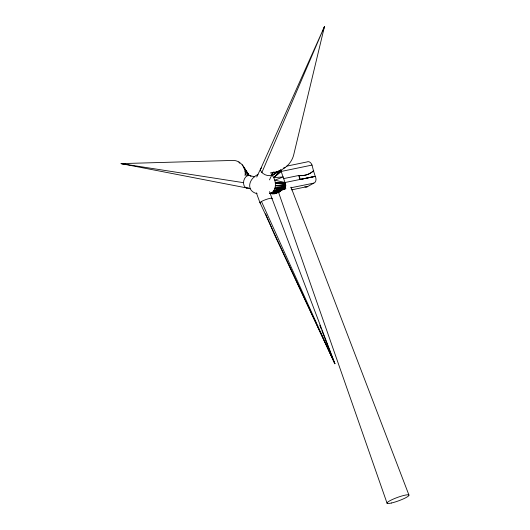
<?xml version="1.0" encoding="UTF-8"?>
<svg xmlns="http://www.w3.org/2000/svg" width="530" height="530" viewBox="0 0 530 530"><rect width="100%" height="100%" fill="white"/><g stroke="black" fill="none" stroke-linecap="round" stroke-linejoin="round"><path stroke-width="0.79" d="M269.737 193.51L272.672 192.165L283.53 189.283C286.173 188.309 286.147 184.639 285.007 182.512L280.542 169.633M245.072 175.649C246.523 167.758 240.103 159.556 231.809 160.464L121.065 163.618L246.814 187.958M322.757 31.164L324.486 26.513L293.733 154.714C291.255 165.267 280.847 172.449 270.313 172.946M261.88 172.489L324.486 26.513L260.826 168.547M256.712 177.007L260.528 169.024M269.472 179.895L272.248 174.092M281.218 170.759L273.745 177.616C275.971 182.135 276.329 188.282 272.672 192.165L280.251 191.111L270.996 193.251M291.546 189.886L307.744 186.494L313.806 183.128A4.565 3.14 78.3 0 0 315.277 176.357L285.007 182.512L274.785 180.167L283.245 176.954L273.745 177.616L272.314 175.43L276.859 171.323M315.277 176.357L299.973 179.498L298.728 175.562A34.523 24.784 66 0 0 313.482 170.779L312.024 165.082L281.483 171.389L273.745 177.616L280.907 170.17L272.314 175.43L277.13 171.574M270.207 193.404C276.455 195.808 280.317 189.554 285.922 188.799M272.314 175.43L278.641 170.971M257.997 174.522C248.968 178.385 245.377 190.654 257.057 193.708M271.983 172.999L274.089 171.839M298.728 175.562L299.026 175.423A34.523 24.784 66 0 0 313.78 170.647M269.902 193.463L280.251 191.111M269.896 193.569L279.396 192.423M286.843 166.109L306.93 161.961A5.326 3.664 78.3 0 1 312.024 165.082M283.424 168.03L284.994 167.705M283.762 178.577L299.026 175.423L300.272 179.365M300.775 179.332L315.244 176.344L313.482 170.779M290.705 187.825L313.806 183.128M284.451 188.812L274.023 190.456L283.53 189.283M284.014 189.104L274.023 190.456L284.842 188.422L274.957 188.236L285.61 186.726L275.408 185.666L285.67 184.592L275.348 182.91L285.007 182.512M285.431 187.362L274.957 188.236L285.166 187.931M273.692 193.059L276.971 192.933M285.736 185.321L275.408 185.666L285.716 186.037M270.273 193.291L276.541 193.258M270.386 193.37L276.077 193.47M285.299 183.168L275.348 182.91L285.524 183.87M270.307 193.404L275.58 193.569M272.99 193.225L275.063 193.549L272.599 193.231M125.961 164.26L121.065 163.618L243.555 182.678M250.021 175.675L254.85 176.828M246.112 187.812L250.14 188.773M274.036 193.159L274.547 193.41M245.185 173.9L246.887 175.496M244.999 171.256L248.537 175.715M238.864 161.955L239.812 163.253M244.449 168.832L248.961 175.49M243.462 167.255L248.934 175.39M242.296 164.764L249.153 175.463M243.542 166.652L249.133 175.417M271.93 198.372L334.907 363.726L274.494 234.644L265.61 213.855M260.025 202.758L334.88 363.732L321.889 330.601M261.469 201.499L334.887 363.732M319.769 325.208L321.286 329.064M291.003 187.163L408.908 494.974M269.492 191.621L271.996 198.452M256.354 192.807L259.965 202.679M278.694 192.748L387.092 503.301M307.744 186.494A4.565 3.14 78.3 0 1 304.81 186.726M272.208 172.753A6.347 3.412 25.5 0 1 265.139 174.741A6.347 3.412 25.5 0 1 261.535 167.924M248.431 187.852A6.393 4.419 -76.6 0 1 243.74 180.836A6.393 4.419 -76.6 0 1 251.015 176.324M260.687 202.944A6.393 0.98 -20.1 0 1 265.358 199.75A6.393 0.98 -20.1 0 1 271.744 198.81M391.425 503.01A11.72 1.795 -20.1 0 0 408.948 495.457A11.72 1.795 -20.1 0 0 393.624 498.949A11.72 1.795 -20.1 0 0 391.425 503.01"/></g></svg>
